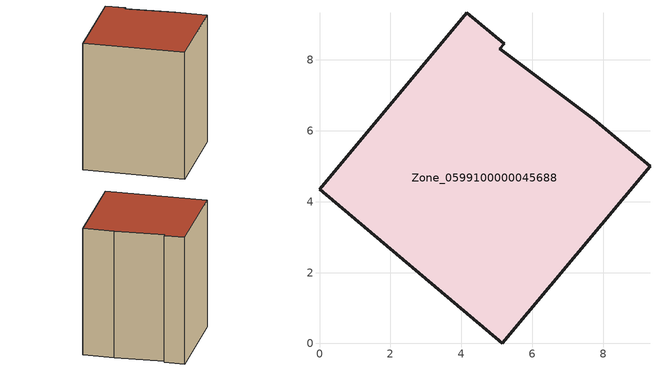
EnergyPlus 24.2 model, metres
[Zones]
Zone_0599100000045688
 floor ground (C_G): 5.09,8.32 7.74,6.33 9.33,5 5.16,0 0,4.35 4.16,9.34 5.21,8.46 z0
 wall outside (C_F): 5.16,0 9.33,5 7.74,6.33 5.09,8.32 5.21,8.46 4.16,9.34 0,4.35 5.16,0 z0:8.85
 roof outside (C_R): 9.33,5 7.74,6.33 5.09,8.32 5.21,8.46 4.16,9.34 0,4.35 5.16,0 z8.85
[BUILDING]
Pand.0599100000045688: North Axis=0; Terrain=City; Loads Convergence Tolerance Value=0.04; Temperature Convergence Tolerance Value=0.4; Solar Distribution=FullExterior; Maximum Number of Warmup Days=25; Minimum Number of Warmup Days=1
[Site:Location]
Rotterdam.The.Hague.AP_ZH_NLD Design_Conditions: Latitude=51.96; Longitude=4.45; Time Zone=1; Elevation=-4.5
[SITE:GROUNDTEMPERATURE:BUILDINGSURFACE]
18, 18, 18, 18, 18, 18, 18, 18, 18, 18, 18, 18
[MATERIAL] Thermal Absorptance=0.9; Solar Absorptance=0.7; Visible Absorptance=0.7
Name | Roughness | Thickness | Conductivity | Density | Specific Heat
G.TC.1946-1964 | MediumSmooth | 0.15 | 1 | 540 | 1210
F.TC.1946-1964 | Rough | 0.3 | 0.857143 | 1920 | 840
R.TC.1946-1964 | MediumRough | 0.2 | 0.235294 | 1500 | 1000
[CONSTRUCTION]
C_G: G.TC.1946-1964
C_F: F.TC.1946-1964
C_R: R.TC.1946-1964
[ZONE]
Zone_0599100000045688: Type=1; Multiplier=1; Ceiling Height=Autocalculate; Volume=Autocalculate; Floor Area=autocalculate; Part of Total Floor Area=Yes
[ZONEINFILTRATION:DESIGNFLOWRATE]
Infil_Zone_0599100000045688: Zone or ZoneList or Space or SpaceList=Zone_0599100000045688; Schedule=AlwaysOn; Design Flow Rate Calculation Method=Flow/Area; Flow Rate per Floor Area=0.003; Constant Term Coefficient=1; Temperature Term Coefficient=0; Velocity Term Coefficient=0; Velocity Squared Term Coefficient=0
[HVACTEMPLATE:ZONE:IDEALLOADSAIRSYSTEM]
Zone_0599100000045688: Maximum Heating Supply Air Temperature=50; Minimum Cooling Supply Air Temperature=13; Maximum Heating Supply Air Humidity Ratio=0.0156; Minimum Cooling Supply Air Humidity Ratio=0.0077; Heating Limit=NoLimit; Cooling Limit=NoLimit; Dehumidification Control Type=ConstantSensibleHeatRatio; Cooling Sensible Heat Ratio=0.7; Dehumidification Setpoint=60; Humidification Control Type=None; Humidification Setpoint=30; Outdoor Air Method=None; Outdoor Air Flow Rate per Person=0.00944; Outdoor Air Flow Rate per Zone Floor Area=0; Outdoor Air Flow Rate per Zone=0; Demand Controlled Ventilation Type=None; Outdoor Air Economizer Type=NoEconomizer; Heat Recovery Type=None; Sensible Heat Recovery Effectiveness=0.7; Latent Heat Recovery Effectiveness=0.65
[ZONECONTROL:THERMOSTAT]
ThermostatControl_Zone_0599100000045688: Zone or ZoneList=Zone_0599100000045688; Control Type Schedule=DualSetpointControlType; Control 1=Thermostat_Zone_0599100000045688; Temperature Difference Between Cutout And Setpoint=0
[THERMOSTATSETPOINT:DUALSETPOINT]
Thermostat_Zone_0599100000045688: Heating Setpoint Temperature Schedule=HeatingSetpoint_Zone_0599100000045688; Cooling Setpoint Temperature Schedule=CoolingSetpoint_Zone_0599100000045688
[SCHEDULE:COMPACT]
HeatingSetpoint_Zone_0599100000045688: Through: 12/31, For: AllDays, Until: 24:00, 21
CoolingSetpoint_Zone_0599100000045688: Through: 12/31, For: AllDays, Until: 24:00, 24
DualSetpointControlType: Through: 12/31, For: AllDays, Until: 24:00, 4
AlwaysOn: Through: 12/31, For: AllDays, Until: 24:00, 1
